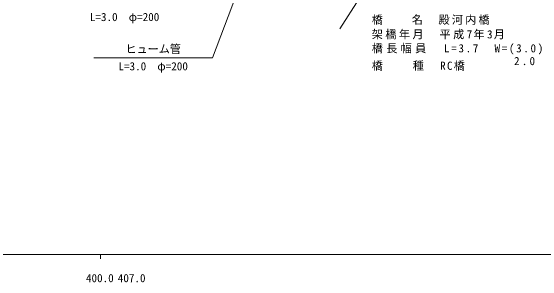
# Model space of a CAD drawing. Units: millimetres, scale not verified. Extents: x 40000 to 680000, y 20000 to 380000.
# Drawn here: x 447775 to 567631, y 198715 to 259730 of the extents above; entities that cross this region are included whole.
import ezdxf
from ezdxf.enums import TextEntityAlignment as Align

# ---------------------------------------------------------------- set-up
doc = ezdxf.new("R2010")
doc.units = ezdxf.units.MM
doc.header["$LTSCALE"] = 1000
doc.linetypes.add('CHAIN', pattern=[18.5, 12, -1.5, 3.5, -1.5])
for name, color, linetype, lineweight in [('M-BMK', 2, 'CHAIN', 13), ('M-STR-HTXT', 7, 'Continuous', 13), ('M-TTL-BAND', 7, 'Continuous', 13)]:
    doc.layers.add(name, color=color, linetype=linetype, lineweight=lineweight)
doc.styles.add('ＭＳ ゴシック', font='')
doc.styles.get('ＭＳ ゴシック').set_extended_font_data('MS Gothic')

msp = doc.modelspace()

# ---------------------------------------------------------------- linework, layer by layer
at = {"layer": 'M-BMK'}
msp.add_line((521810, 255617), (536707, 278699), dxfattribs=at)
at = {"layer": 'M-STR-HTXT'}
msp.add_lwpolyline([(503980, 277671), (493164, 249160), (466525, 249160)], dxfattribs=at)
at = {"layer": 'M-TTL-BAND'}
for p, q in [((40000, 205000), (579000, 205000)), ((468000, 205000), (468000, 204000))]:
    msp.add_line(p, q, dxfattribs=at)

# ---------------------------------------------------------------- texts
at = {"layer": 'M-STR-HTXT', "style": 'ＭＳ ゴシック'}
for p in [(473408, 259230), (479845, 248160)]:
    msp.add_text('L=3.0\u3000φ=200', height=1833, dxfattribs=at).set_placement(p, align=Align.TOP_CENTER)
msp.add_text('ヒューム管', height=1833, dxfattribs=at).set_placement((479845, 249660), align=Align.BOTTOM_CENTER)
at = {"layer": 'M-STR-HTXT', "char_height": 1833, "attachment_point": 7, "style": 'ＭＳ ゴシック'}
for s, insert in [('\\T1.2;橋\u3000\u3000名\u3000殿河内橋', (529033, 256555)), ('\\T1.22;架橋年月\u3000平成7年3月', (529033, 253281)), ('\\T1.3;橋長幅員\u3000L=3.7\u3000W=(3.0)', (529033, 249881)), ('\\T1.4;2.0', (561033, 247478)), ('\\T1.23;橋\u3000\u3000種\u3000RC橋', (529033, 246242))]:
    msp.add_mtext(s, dxfattribs=dict(at, insert=insert))
at = {"layer": 'M-TTL-BAND', "style": 'ＭＳ ゴシック'}
for s, p in [('400.0', (467844, 198195)), ('407.0', (475000, 198195))]:
    msp.add_text(s, height=1833, dxfattribs=at).set_placement(p, align=Align.BOTTOM_CENTER)

doc.saveas('drawing.dxf')
